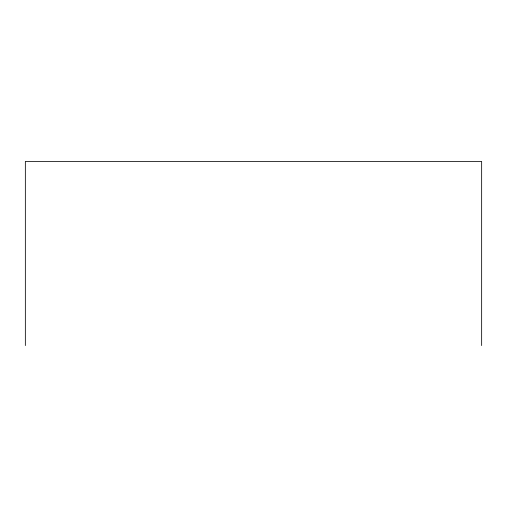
<?xml version="1.0" encoding="UTF-8"?>
<svg xmlns="http://www.w3.org/2000/svg" width="507" height="507" viewBox="0 0 507 507"><rect width="100%" height="100%" fill="white"/><g stroke="black" fill="none" stroke-linecap="round" stroke-linejoin="round"><path stroke-width="0.76" d="M481.65 345.565L481.65 161.435L25.35 161.435L25.35 345.565"/></g></svg>
